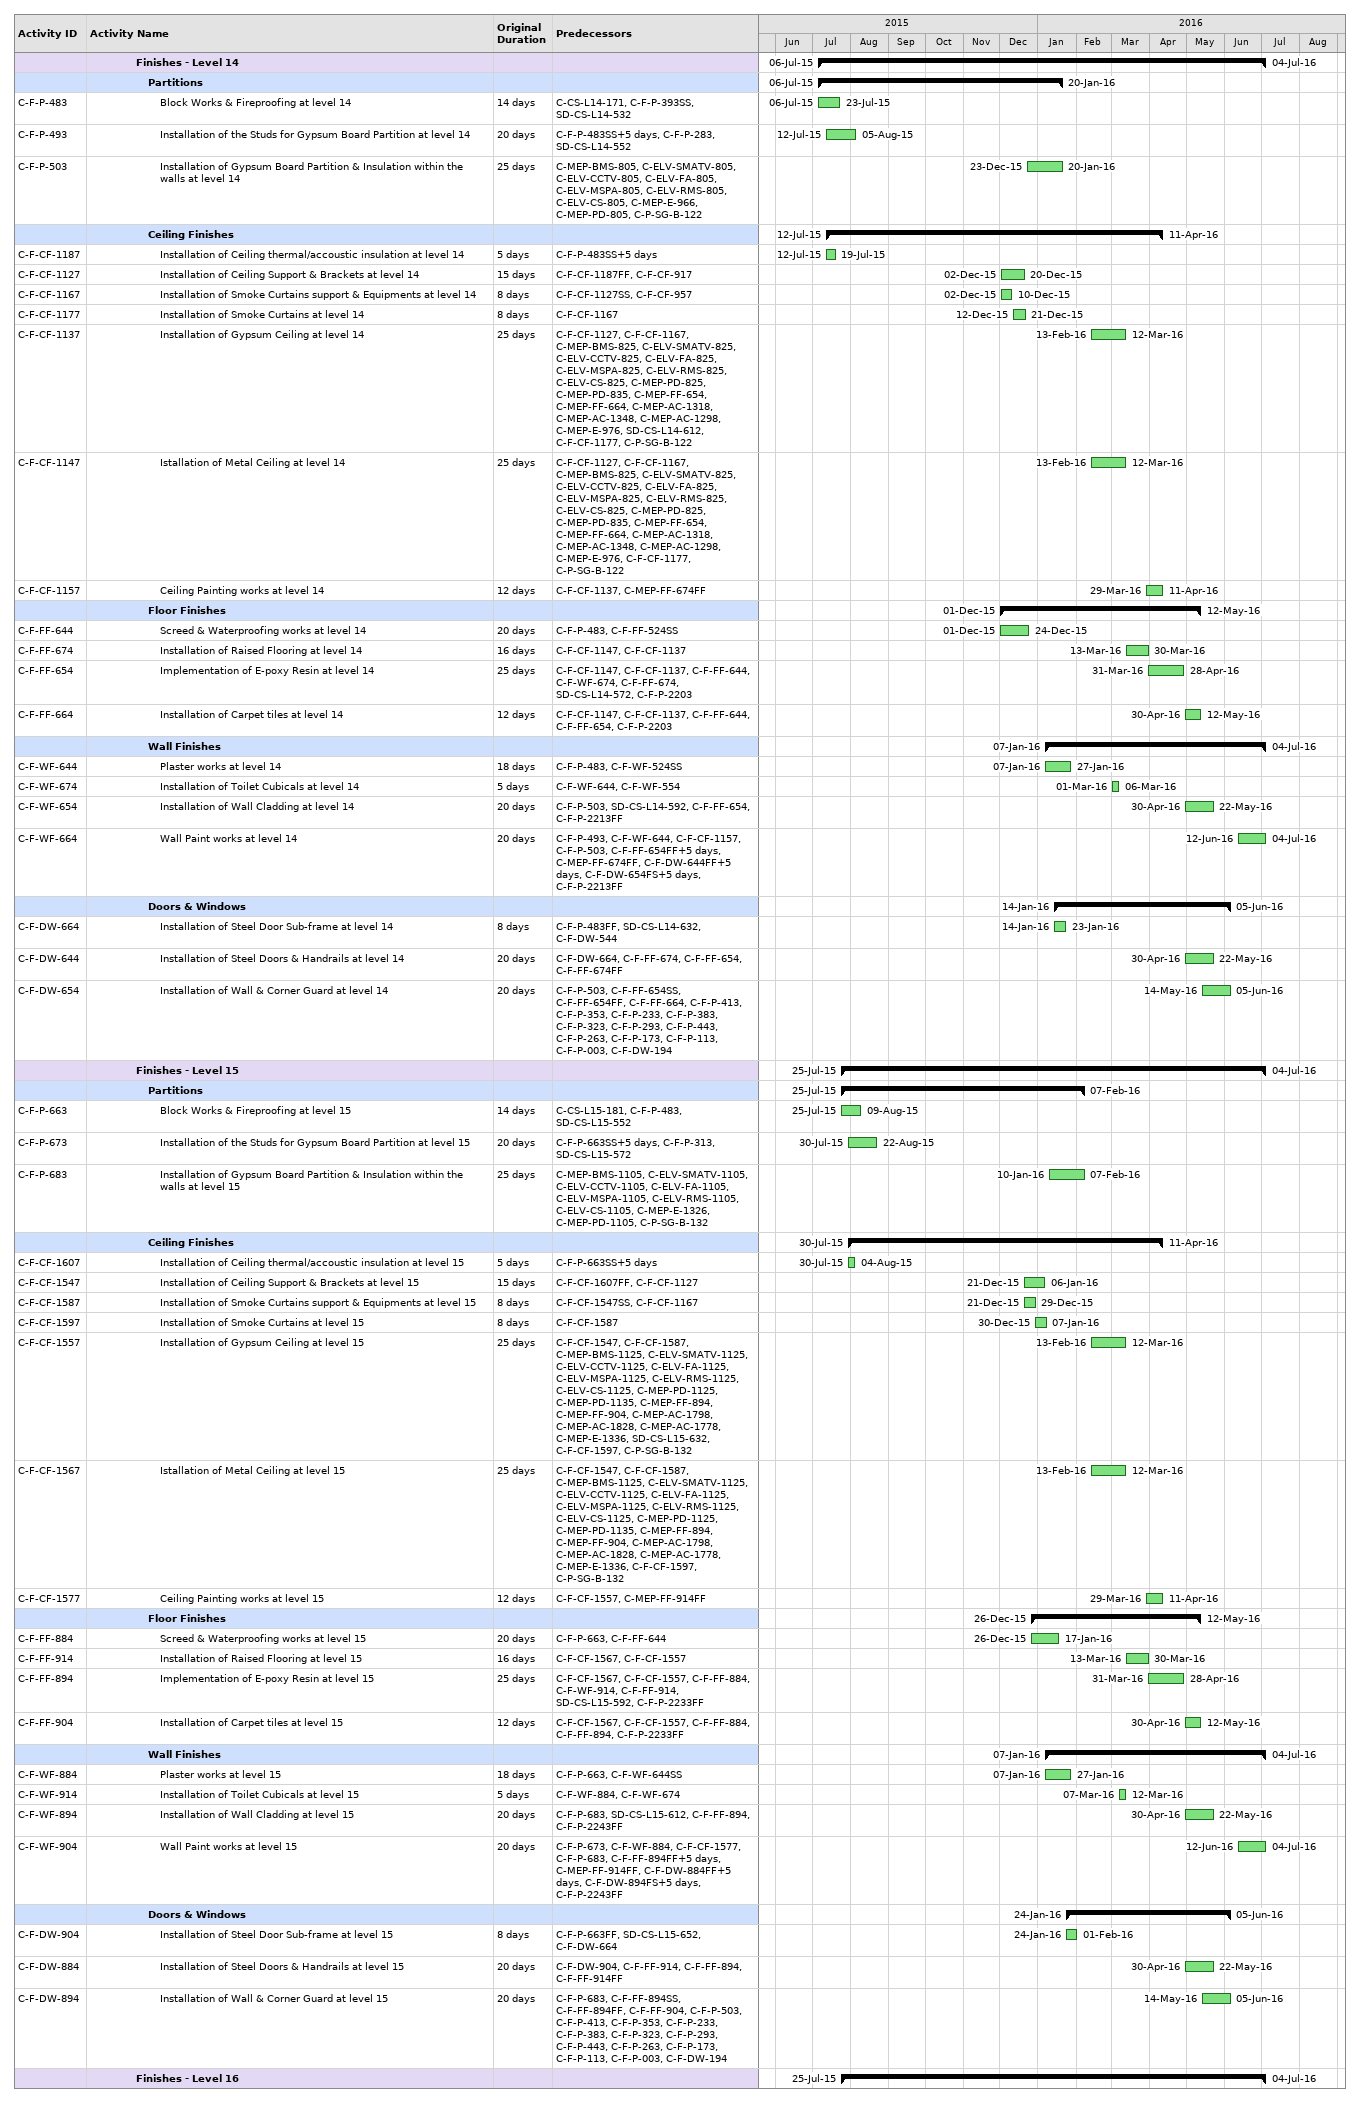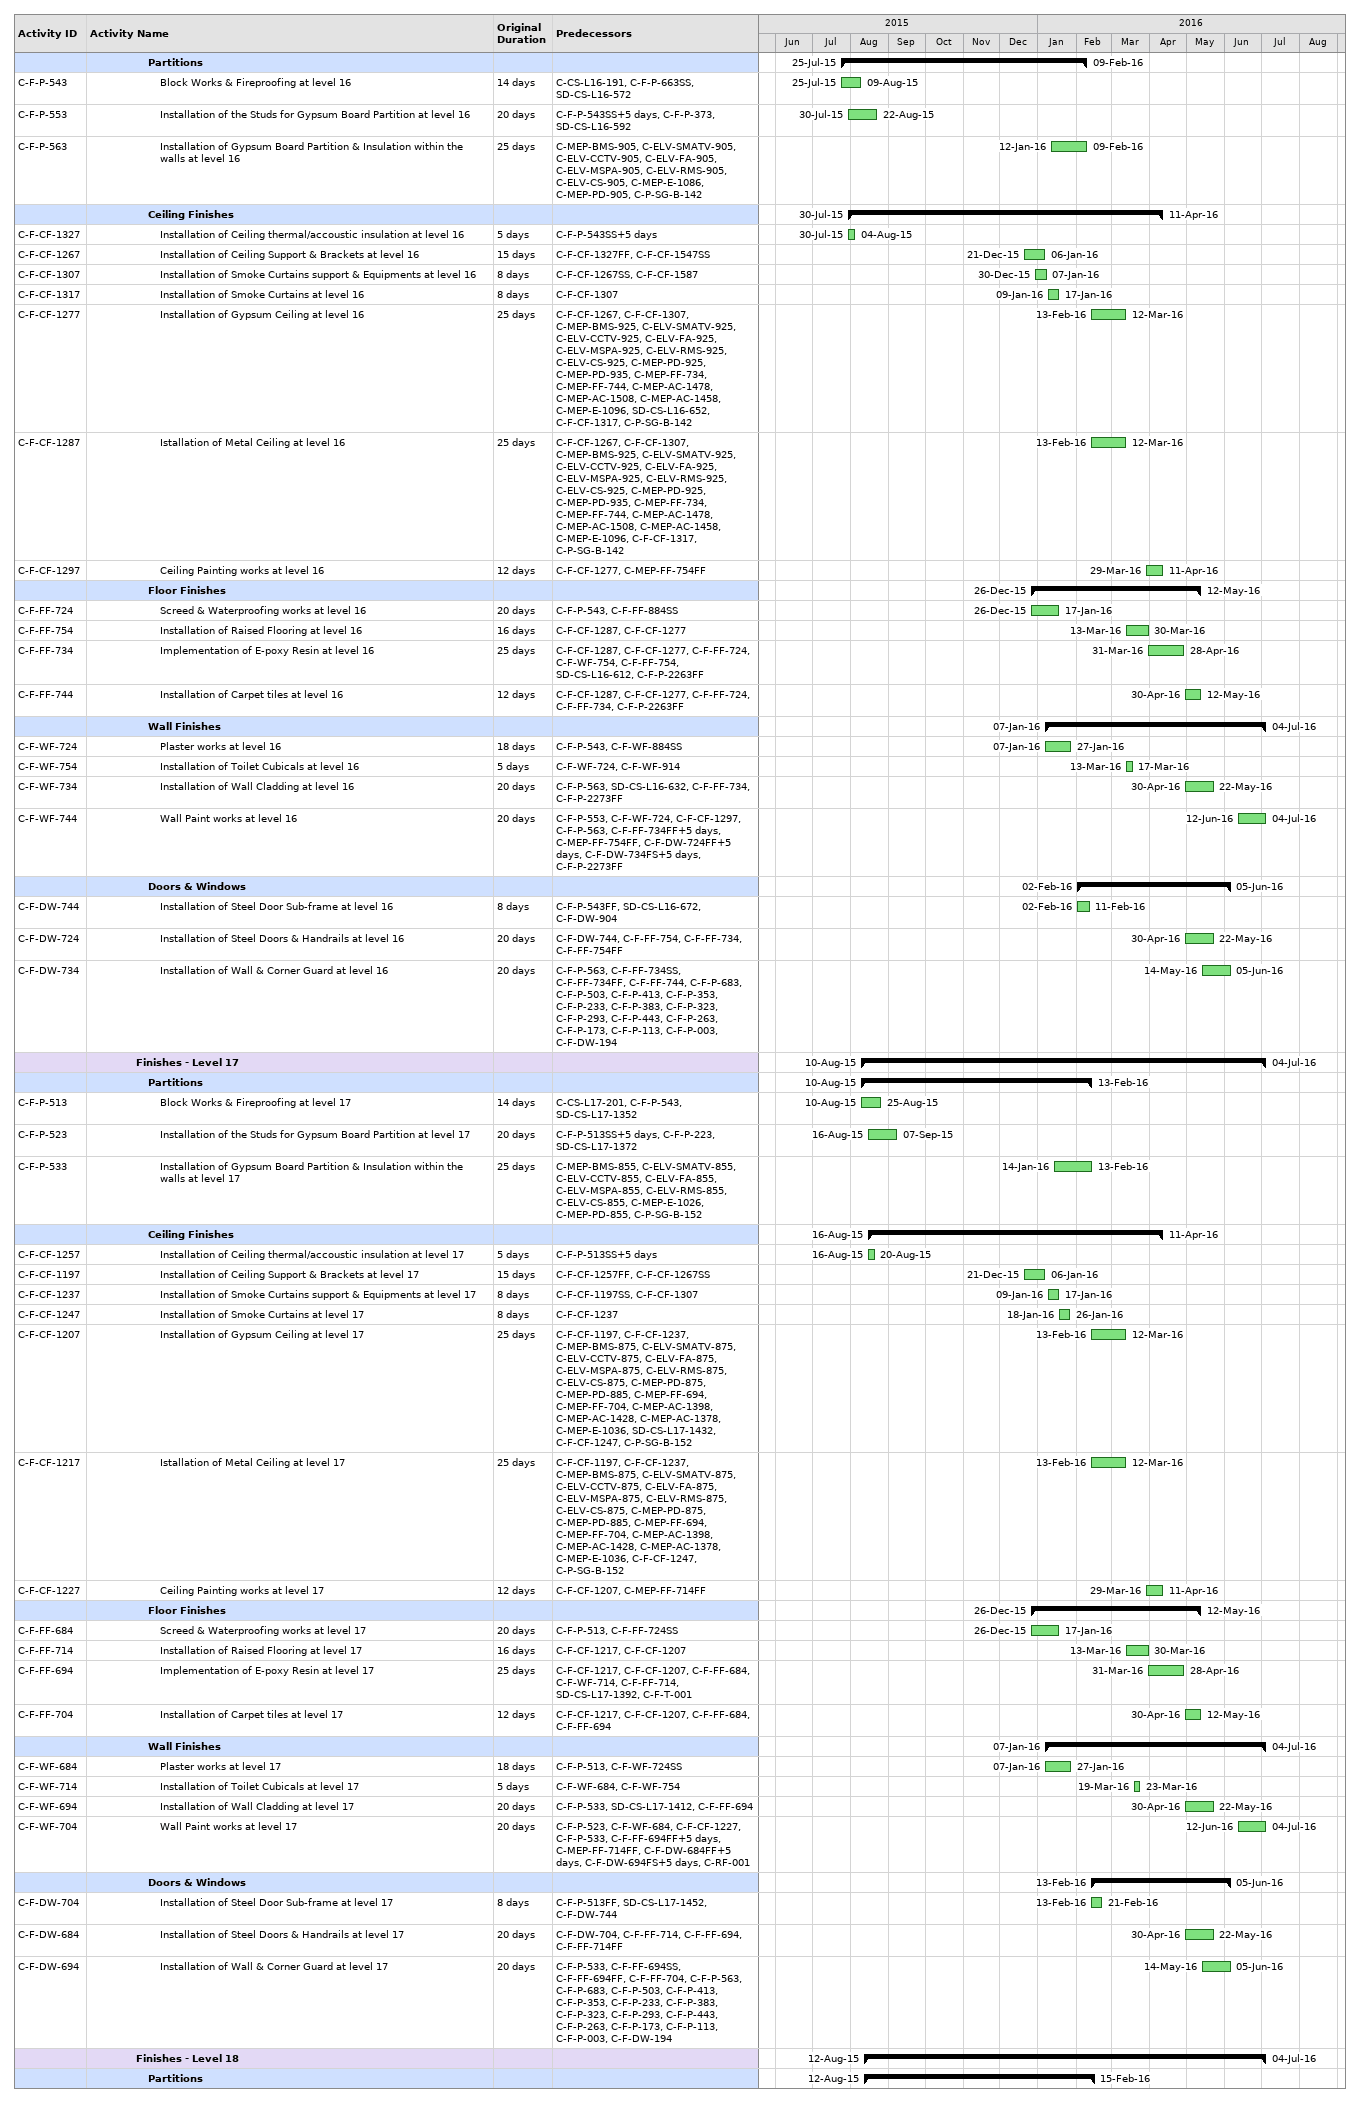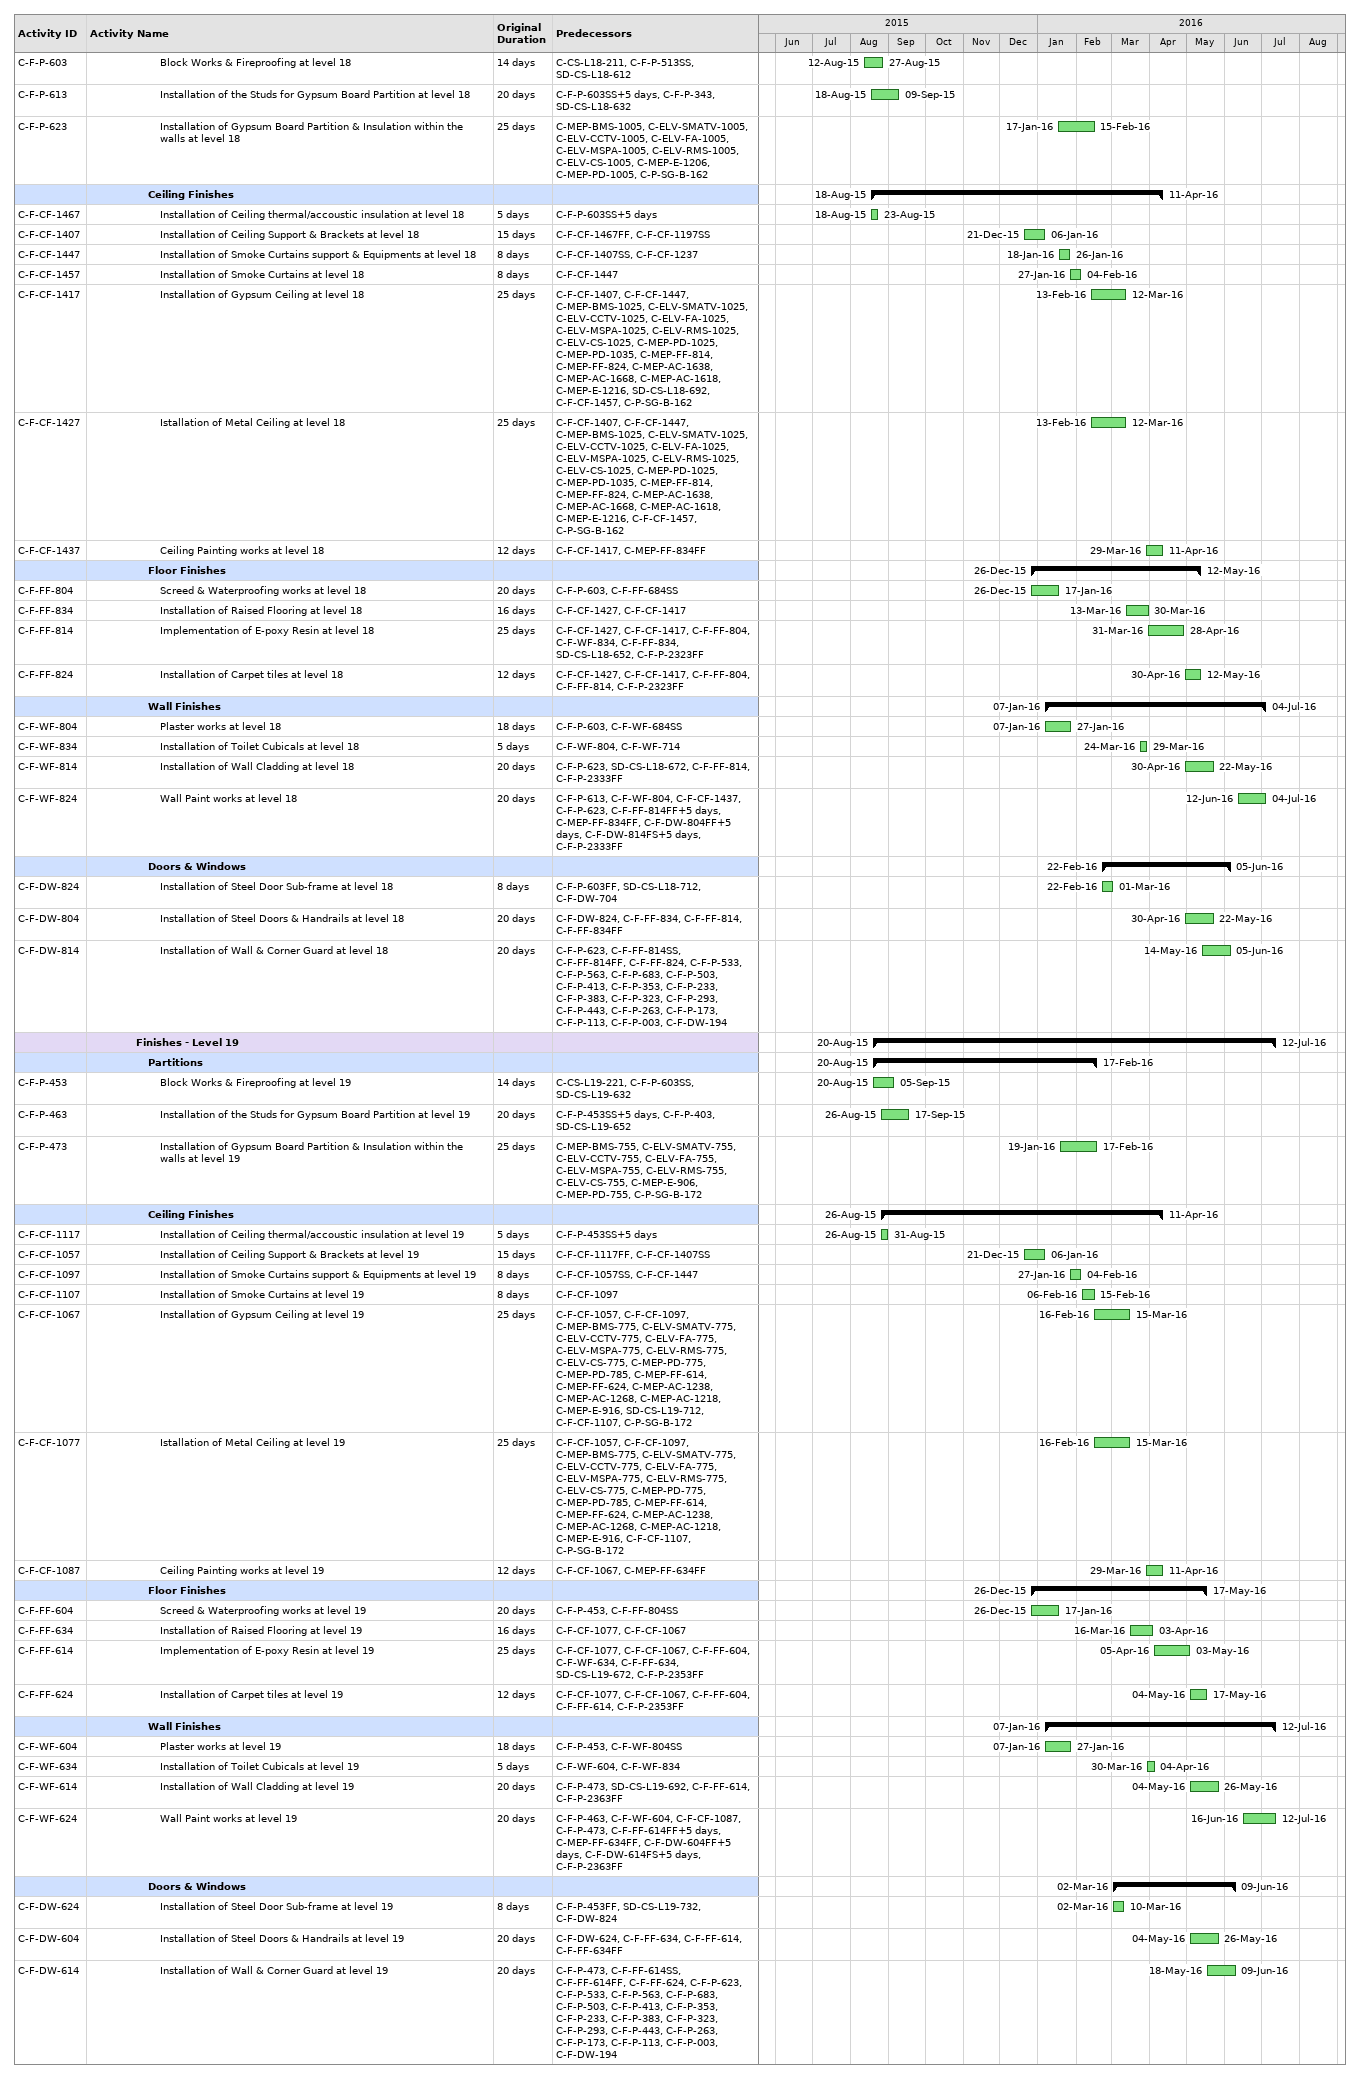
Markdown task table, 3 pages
| ID | Level | Task | Original duration | Start | Finish | Predecessors |
|---|---|---|---|---|---|---|
|  | 5 | **Finishes - Level 14** |  | 2015-07-06 | 2016-07-04 |  |
|  | 6 | **Partitions** |  | 2015-07-06 | 2016-01-20 |  |
| C-F-P-483 | 7 | Block Works & Fireproofing at level 14 | 14d | 2015-07-06 | 2015-07-23 | C-CS-L14-171, C-F-P-393SS, SD-CS-L14-532 |
| C-F-P-493 | 7 | Installation of the Studs for Gypsum Board Partition at level 14 | 20d | 2015-07-12 | 2015-08-05 | C-F-P-483SS+5d, C-F-P-283, SD-CS-L14-552 |
| C-F-P-503 | 7 | Installation of Gypsum Board Partition & Insulation within the walls at level 14 | 25d | 2015-12-23 | 2016-01-20 | C-MEP-BMS-805, C-ELV-SMATV-805, C-ELV-CCTV-805, C-ELV-FA-805, C-ELV-MSPA-805, C-ELV-RMS-805, C-ELV-CS-805, C-MEP-E-966, C-MEP-PD-805, C-P-SG-B-122 |
|  | 6 | **Ceiling Finishes** |  | 2015-07-12 | 2016-04-11 |  |
| C-F-CF-1187 | 7 | Installation of Ceiling thermal/accoustic insulation at level 14 | 5d | 2015-07-12 | 2015-07-19 | C-F-P-483SS+5d |
| C-F-CF-1127 | 7 | Installation of Ceiling Support & Brackets at level 14 | 15d | 2015-12-02 | 2015-12-20 | C-F-CF-1187FF, C-F-CF-917 |
| C-F-CF-1167 | 7 | Installation of Smoke Curtains support & Equipments at level 14 | 8d | 2015-12-02 | 2015-12-10 | C-F-CF-1127SS, C-F-CF-957 |
| C-F-CF-1177 | 7 | Installation of Smoke Curtains at level 14 | 8d | 2015-12-12 | 2015-12-21 | C-F-CF-1167 |
| C-F-CF-1137 | 7 | Installation of Gypsum Ceiling at level 14 | 25d | 2016-02-13 | 2016-03-12 | C-F-CF-1127, C-F-CF-1167, C-MEP-BMS-825, C-ELV-SMATV-825, C-ELV-CCTV-825, C-ELV-FA-825, C-ELV-MSPA-825, C-ELV-RMS-825, C-ELV-CS-825, C-MEP-PD-825, C-MEP-PD-835, C-MEP-FF-654, C-MEP-FF-664, C-MEP-AC-1318, C-MEP-AC-1348, C-MEP-AC-1298, C-MEP-E-976, SD-CS-L14-612, C-F-CF-1177, C-P-SG-B-122 |
| C-F-CF-1147 | 7 | Istallation of Metal Ceiling at level 14 | 25d | 2016-02-13 | 2016-03-12 | C-F-CF-1127, C-F-CF-1167, C-MEP-BMS-825, C-ELV-SMATV-825, C-ELV-CCTV-825, C-ELV-FA-825, C-ELV-MSPA-825, C-ELV-RMS-825, C-ELV-CS-825, C-MEP-PD-825, C-MEP-PD-835, C-MEP-FF-654, C-MEP-FF-664, C-MEP-AC-1318, C-MEP-AC-1348, C-MEP-AC-1298, C-MEP-E-976, C-F-CF-1177, C-P-SG-B-122 |
| C-F-CF-1157 | 7 | Ceiling Painting works at level 14 | 12d | 2016-03-29 | 2016-04-11 | C-F-CF-1137, C-MEP-FF-674FF |
|  | 6 | **Floor Finishes** |  | 2015-12-01 | 2016-05-12 |  |
| C-F-FF-644 | 7 | Screed & Waterproofing works at level 14 | 20d | 2015-12-01 | 2015-12-24 | C-F-P-483, C-F-FF-524SS |
| C-F-FF-674 | 7 | Installation of Raised Flooring at level 14 | 16d | 2016-03-13 | 2016-03-30 | C-F-CF-1147, C-F-CF-1137 |
| C-F-FF-654 | 7 | Implementation of E-poxy Resin at level 14 | 25d | 2016-03-31 | 2016-04-28 | C-F-CF-1147, C-F-CF-1137, C-F-FF-644, C-F-WF-674, C-F-FF-674, SD-CS-L14-572, C-F-P-2203 |
| C-F-FF-664 | 7 | Installation of Carpet tiles at level 14 | 12d | 2016-04-30 | 2016-05-12 | C-F-CF-1147, C-F-CF-1137, C-F-FF-644, C-F-FF-654, C-F-P-2203 |
|  | 6 | **Wall Finishes** |  | 2016-01-07 | 2016-07-04 |  |
| C-F-WF-644 | 7 | Plaster works at level 14 | 18d | 2016-01-07 | 2016-01-27 | C-F-P-483, C-F-WF-524SS |
| C-F-WF-674 | 7 | Installation of Toilet Cubicals at level 14 | 5d | 2016-03-01 | 2016-03-06 | C-F-WF-644, C-F-WF-554 |
| C-F-WF-654 | 7 | Installation of Wall Cladding at level 14 | 20d | 2016-04-30 | 2016-05-22 | C-F-P-503, SD-CS-L14-592, C-F-FF-654, C-F-P-2213FF |
| C-F-WF-664 | 7 | Wall Paint works at level 14 | 20d | 2016-06-12 | 2016-07-04 | C-F-P-493, C-F-WF-644, C-F-CF-1157, C-F-P-503, C-F-FF-654FF+5d, C-MEP-FF-674FF, C-F-DW-644FF+5d, C-F-DW-654FS+5d, C-F-P-2213FF |
|  | 6 | **Doors & Windows** |  | 2016-01-14 | 2016-06-05 |  |
| C-F-DW-664 | 7 | Installation of Steel Door Sub-frame at level 14 | 8d | 2016-01-14 | 2016-01-23 | C-F-P-483FF, SD-CS-L14-632, C-F-DW-544 |
| C-F-DW-644 | 7 | Installation of Steel Doors & Handrails at level 14 | 20d | 2016-04-30 | 2016-05-22 | C-F-DW-664, C-F-FF-674, C-F-FF-654, C-F-FF-674FF |
| C-F-DW-654 | 7 | Installation of Wall & Corner Guard at level 14 | 20d | 2016-05-14 | 2016-06-05 | C-F-P-503, C-F-FF-654SS, C-F-FF-654FF, C-F-FF-664, C-F-P-413, C-F-P-353, C-F-P-233, C-F-P-383, C-F-P-323, C-F-P-293, C-F-P-443, C-F-P-263, C-F-P-173, C-F-P-113, C-F-P-003, C-F-DW-194 |
|  | 5 | **Finishes - Level 15** |  | 2015-07-25 | 2016-07-04 |  |
|  | 6 | **Partitions** |  | 2015-07-25 | 2016-02-07 |  |
| C-F-P-663 | 7 | Block Works & Fireproofing at level 15 | 14d | 2015-07-25 | 2015-08-09 | C-CS-L15-181, C-F-P-483, SD-CS-L15-552 |
| C-F-P-673 | 7 | Installation of the Studs for Gypsum Board Partition at level 15 | 20d | 2015-07-30 | 2015-08-22 | C-F-P-663SS+5d, C-F-P-313, SD-CS-L15-572 |
| C-F-P-683 | 7 | Installation of Gypsum Board Partition & Insulation within the walls at level 15 | 25d | 2016-01-10 | 2016-02-07 | C-MEP-BMS-1105, C-ELV-SMATV-1105, C-ELV-CCTV-1105, C-ELV-FA-1105, C-ELV-MSPA-1105, C-ELV-RMS-1105, C-ELV-CS-1105, C-MEP-E-1326, C-MEP-PD-1105, C-P-SG-B-132 |
|  | 6 | **Ceiling Finishes** |  | 2015-07-30 | 2016-04-11 |  |
| C-F-CF-1607 | 7 | Installation of Ceiling thermal/accoustic insulation at level 15 | 5d | 2015-07-30 | 2015-08-04 | C-F-P-663SS+5d |
| C-F-CF-1547 | 7 | Installation of Ceiling Support & Brackets at level 15 | 15d | 2015-12-21 | 2016-01-06 | C-F-CF-1607FF, C-F-CF-1127 |
| C-F-CF-1587 | 7 | Installation of Smoke Curtains support & Equipments at level 15 | 8d | 2015-12-21 | 2015-12-29 | C-F-CF-1547SS, C-F-CF-1167 |
| C-F-CF-1597 | 7 | Installation of Smoke Curtains at level 15 | 8d | 2015-12-30 | 2016-01-07 | C-F-CF-1587 |
| C-F-CF-1557 | 7 | Installation of Gypsum Ceiling at level 15 | 25d | 2016-02-13 | 2016-03-12 | C-F-CF-1547, C-F-CF-1587, C-MEP-BMS-1125, C-ELV-SMATV-1125, C-ELV-CCTV-1125, C-ELV-FA-1125, C-ELV-MSPA-1125, C-ELV-RMS-1125, C-ELV-CS-1125, C-MEP-PD-1125, C-MEP-PD-1135, C-MEP-FF-894, C-MEP-FF-904, C-MEP-AC-1798, C-MEP-AC-1828, C-MEP-AC-1778, C-MEP-E-1336, SD-CS-L15-632, C-F-CF-1597, C-P-SG-B-132 |
| C-F-CF-1567 | 7 | Istallation of Metal Ceiling at level 15 | 25d | 2016-02-13 | 2016-03-12 | C-F-CF-1547, C-F-CF-1587, C-MEP-BMS-1125, C-ELV-SMATV-1125, C-ELV-CCTV-1125, C-ELV-FA-1125, C-ELV-MSPA-1125, C-ELV-RMS-1125, C-ELV-CS-1125, C-MEP-PD-1125, C-MEP-PD-1135, C-MEP-FF-894, C-MEP-FF-904, C-MEP-AC-1798, C-MEP-AC-1828, C-MEP-AC-1778, C-MEP-E-1336, C-F-CF-1597, C-P-SG-B-132 |
| C-F-CF-1577 | 7 | Ceiling Painting works at level 15 | 12d | 2016-03-29 | 2016-04-11 | C-F-CF-1557, C-MEP-FF-914FF |
|  | 6 | **Floor Finishes** |  | 2015-12-26 | 2016-05-12 |  |
| C-F-FF-884 | 7 | Screed & Waterproofing works at level 15 | 20d | 2015-12-26 | 2016-01-17 | C-F-P-663, C-F-FF-644 |
| C-F-FF-914 | 7 | Installation of Raised Flooring at level 15 | 16d | 2016-03-13 | 2016-03-30 | C-F-CF-1567, C-F-CF-1557 |
| C-F-FF-894 | 7 | Implementation of E-poxy Resin at level 15 | 25d | 2016-03-31 | 2016-04-28 | C-F-CF-1567, C-F-CF-1557, C-F-FF-884, C-F-WF-914, C-F-FF-914, SD-CS-L15-592, C-F-P-2233FF |
| C-F-FF-904 | 7 | Installation of Carpet tiles at level 15 | 12d | 2016-04-30 | 2016-05-12 | C-F-CF-1567, C-F-CF-1557, C-F-FF-884, C-F-FF-894, C-F-P-2233FF |
|  | 6 | **Wall Finishes** |  | 2016-01-07 | 2016-07-04 |  |
| C-F-WF-884 | 7 | Plaster works at level 15 | 18d | 2016-01-07 | 2016-01-27 | C-F-P-663, C-F-WF-644SS |
| C-F-WF-914 | 7 | Installation of Toilet Cubicals at level 15 | 5d | 2016-03-07 | 2016-03-12 | C-F-WF-884, C-F-WF-674 |
| C-F-WF-894 | 7 | Installation of Wall Cladding at level 15 | 20d | 2016-04-30 | 2016-05-22 | C-F-P-683, SD-CS-L15-612, C-F-FF-894, C-F-P-2243FF |
| C-F-WF-904 | 7 | Wall Paint works at level 15 | 20d | 2016-06-12 | 2016-07-04 | C-F-P-673, C-F-WF-884, C-F-CF-1577, C-F-P-683, C-F-FF-894FF+5d, C-MEP-FF-914FF, C-F-DW-884FF+5d, C-F-DW-894FS+5d, C-F-P-2243FF |
|  | 6 | **Doors & Windows** |  | 2016-01-24 | 2016-06-05 |  |
| C-F-DW-904 | 7 | Installation of Steel Door Sub-frame at level 15 | 8d | 2016-01-24 | 2016-02-01 | C-F-P-663FF, SD-CS-L15-652, C-F-DW-664 |
| C-F-DW-884 | 7 | Installation of Steel Doors & Handrails at level 15 | 20d | 2016-04-30 | 2016-05-22 | C-F-DW-904, C-F-FF-914, C-F-FF-894, C-F-FF-914FF |
| C-F-DW-894 | 7 | Installation of Wall & Corner Guard at level 15 | 20d | 2016-05-14 | 2016-06-05 | C-F-P-683, C-F-FF-894SS, C-F-FF-894FF, C-F-FF-904, C-F-P-503, C-F-P-413, C-F-P-353, C-F-P-233, C-F-P-383, C-F-P-323, C-F-P-293, C-F-P-443, C-F-P-263, C-F-P-173, C-F-P-113, C-F-P-003, C-F-DW-194 |
|  | 5 | **Finishes - Level 16** |  | 2015-07-25 | 2016-07-04 |  |
|  | 6 | **Partitions** |  | 2015-07-25 | 2016-02-09 |  |
| C-F-P-543 | 7 | Block Works & Fireproofing at level 16 | 14d | 2015-07-25 | 2015-08-09 | C-CS-L16-191, C-F-P-663SS, SD-CS-L16-572 |
| C-F-P-553 | 7 | Installation of the Studs for Gypsum Board Partition at level 16 | 20d | 2015-07-30 | 2015-08-22 | C-F-P-543SS+5d, C-F-P-373, SD-CS-L16-592 |
| C-F-P-563 | 7 | Installation of Gypsum Board Partition & Insulation within the walls at level 16 | 25d | 2016-01-12 | 2016-02-09 | C-MEP-BMS-905, C-ELV-SMATV-905, C-ELV-CCTV-905, C-ELV-FA-905, C-ELV-MSPA-905, C-ELV-RMS-905, C-ELV-CS-905, C-MEP-E-1086, C-MEP-PD-905, C-P-SG-B-142 |
|  | 6 | **Ceiling Finishes** |  | 2015-07-30 | 2016-04-11 |  |
| C-F-CF-1327 | 7 | Installation of Ceiling thermal/accoustic insulation at level 16 | 5d | 2015-07-30 | 2015-08-04 | C-F-P-543SS+5d |
| C-F-CF-1267 | 7 | Installation of Ceiling Support & Brackets at level 16 | 15d | 2015-12-21 | 2016-01-06 | C-F-CF-1327FF, C-F-CF-1547SS |
| C-F-CF-1307 | 7 | Installation of Smoke Curtains support & Equipments at level 16 | 8d | 2015-12-30 | 2016-01-07 | C-F-CF-1267SS, C-F-CF-1587 |
| C-F-CF-1317 | 7 | Installation of Smoke Curtains at level 16 | 8d | 2016-01-09 | 2016-01-17 | C-F-CF-1307 |
| C-F-CF-1277 | 7 | Installation of Gypsum Ceiling at level 16 | 25d | 2016-02-13 | 2016-03-12 | C-F-CF-1267, C-F-CF-1307, C-MEP-BMS-925, C-ELV-SMATV-925, C-ELV-CCTV-925, C-ELV-FA-925, C-ELV-MSPA-925, C-ELV-RMS-925, C-ELV-CS-925, C-MEP-PD-925, C-MEP-PD-935, C-MEP-FF-734, C-MEP-FF-744, C-MEP-AC-1478, C-MEP-AC-1508, C-MEP-AC-1458, C-MEP-E-1096, SD-CS-L16-652, C-F-CF-1317, C-P-SG-B-142 |
| C-F-CF-1287 | 7 | Istallation of Metal Ceiling at level 16 | 25d | 2016-02-13 | 2016-03-12 | C-F-CF-1267, C-F-CF-1307, C-MEP-BMS-925, C-ELV-SMATV-925, C-ELV-CCTV-925, C-ELV-FA-925, C-ELV-MSPA-925, C-ELV-RMS-925, C-ELV-CS-925, C-MEP-PD-925, C-MEP-PD-935, C-MEP-FF-734, C-MEP-FF-744, C-MEP-AC-1478, C-MEP-AC-1508, C-MEP-AC-1458, C-MEP-E-1096, C-F-CF-1317, C-P-SG-B-142 |
| C-F-CF-1297 | 7 | Ceiling Painting works at level 16 | 12d | 2016-03-29 | 2016-04-11 | C-F-CF-1277, C-MEP-FF-754FF |
|  | 6 | **Floor Finishes** |  | 2015-12-26 | 2016-05-12 |  |
| C-F-FF-724 | 7 | Screed & Waterproofing works at level 16 | 20d | 2015-12-26 | 2016-01-17 | C-F-P-543, C-F-FF-884SS |
| C-F-FF-754 | 7 | Installation of Raised Flooring at level 16 | 16d | 2016-03-13 | 2016-03-30 | C-F-CF-1287, C-F-CF-1277 |
| C-F-FF-734 | 7 | Implementation of E-poxy Resin at level 16 | 25d | 2016-03-31 | 2016-04-28 | C-F-CF-1287, C-F-CF-1277, C-F-FF-724, C-F-WF-754, C-F-FF-754, SD-CS-L16-612, C-F-P-2263FF |
| C-F-FF-744 | 7 | Installation of Carpet tiles at level 16 | 12d | 2016-04-30 | 2016-05-12 | C-F-CF-1287, C-F-CF-1277, C-F-FF-724, C-F-FF-734, C-F-P-2263FF |
|  | 6 | **Wall Finishes** |  | 2016-01-07 | 2016-07-04 |  |
| C-F-WF-724 | 7 | Plaster works at level 16 | 18d | 2016-01-07 | 2016-01-27 | C-F-P-543, C-F-WF-884SS |
| C-F-WF-754 | 7 | Installation of Toilet Cubicals at level 16 | 5d | 2016-03-13 | 2016-03-17 | C-F-WF-724, C-F-WF-914 |
| C-F-WF-734 | 7 | Installation of Wall Cladding at level 16 | 20d | 2016-04-30 | 2016-05-22 | C-F-P-563, SD-CS-L16-632, C-F-FF-734, C-F-P-2273FF |
| C-F-WF-744 | 7 | Wall Paint works at level 16 | 20d | 2016-06-12 | 2016-07-04 | C-F-P-553, C-F-WF-724, C-F-CF-1297, C-F-P-563, C-F-FF-734FF+5d, C-MEP-FF-754FF, C-F-DW-724FF+5d, C-F-DW-734FS+5d, C-F-P-2273FF |
|  | 6 | **Doors & Windows** |  | 2016-02-02 | 2016-06-05 |  |
| C-F-DW-744 | 7 | Installation of Steel Door Sub-frame at level 16 | 8d | 2016-02-02 | 2016-02-11 | C-F-P-543FF, SD-CS-L16-672, C-F-DW-904 |
| C-F-DW-724 | 7 | Installation of Steel Doors & Handrails at level 16 | 20d | 2016-04-30 | 2016-05-22 | C-F-DW-744, C-F-FF-754, C-F-FF-734, C-F-FF-754FF |
| C-F-DW-734 | 7 | Installation of Wall & Corner Guard at level 16 | 20d | 2016-05-14 | 2016-06-05 | C-F-P-563, C-F-FF-734SS, C-F-FF-734FF, C-F-FF-744, C-F-P-683, C-F-P-503, C-F-P-413, C-F-P-353, C-F-P-233, C-F-P-383, C-F-P-323, C-F-P-293, C-F-P-443, C-F-P-263, C-F-P-173, C-F-P-113, C-F-P-003, C-F-DW-194 |
|  | 5 | **Finishes - Level 17** |  | 2015-08-10 | 2016-07-04 |  |
|  | 6 | **Partitions** |  | 2015-08-10 | 2016-02-13 |  |
| C-F-P-513 | 7 | Block Works & Fireproofing at level 17 | 14d | 2015-08-10 | 2015-08-25 | C-CS-L17-201, C-F-P-543, SD-CS-L17-1352 |
| C-F-P-523 | 7 | Installation of the Studs for Gypsum Board Partition at level 17 | 20d | 2015-08-16 | 2015-09-07 | C-F-P-513SS+5d, C-F-P-223, SD-CS-L17-1372 |
| C-F-P-533 | 7 | Installation of Gypsum Board Partition & Insulation within the walls at level 17 | 25d | 2016-01-14 | 2016-02-13 | C-MEP-BMS-855, C-ELV-SMATV-855, C-ELV-CCTV-855, C-ELV-FA-855, C-ELV-MSPA-855, C-ELV-RMS-855, C-ELV-CS-855, C-MEP-E-1026, C-MEP-PD-855, C-P-SG-B-152 |
|  | 6 | **Ceiling Finishes** |  | 2015-08-16 | 2016-04-11 |  |
| C-F-CF-1257 | 7 | Installation of Ceiling thermal/accoustic insulation at level 17 | 5d | 2015-08-16 | 2015-08-20 | C-F-P-513SS+5d |
| C-F-CF-1197 | 7 | Installation of Ceiling Support & Brackets at level 17 | 15d | 2015-12-21 | 2016-01-06 | C-F-CF-1257FF, C-F-CF-1267SS |
| C-F-CF-1237 | 7 | Installation of Smoke Curtains support & Equipments at level 17 | 8d | 2016-01-09 | 2016-01-17 | C-F-CF-1197SS, C-F-CF-1307 |
| C-F-CF-1247 | 7 | Installation of Smoke Curtains at level 17 | 8d | 2016-01-18 | 2016-01-26 | C-F-CF-1237 |
| C-F-CF-1207 | 7 | Installation of Gypsum Ceiling at level 17 | 25d | 2016-02-13 | 2016-03-12 | C-F-CF-1197, C-F-CF-1237, C-MEP-BMS-875, C-ELV-SMATV-875, C-ELV-CCTV-875, C-ELV-FA-875, C-ELV-MSPA-875, C-ELV-RMS-875, C-ELV-CS-875, C-MEP-PD-875, C-MEP-PD-885, C-MEP-FF-694, C-MEP-FF-704, C-MEP-AC-1398, C-MEP-AC-1428, C-MEP-AC-1378, C-MEP-E-1036, SD-CS-L17-1432, C-F-CF-1247, C-P-SG-B-152 |
| C-F-CF-1217 | 7 | Istallation of Metal Ceiling at level 17 | 25d | 2016-02-13 | 2016-03-12 | C-F-CF-1197, C-F-CF-1237, C-MEP-BMS-875, C-ELV-SMATV-875, C-ELV-CCTV-875, C-ELV-FA-875, C-ELV-MSPA-875, C-ELV-RMS-875, C-ELV-CS-875, C-MEP-PD-875, C-MEP-PD-885, C-MEP-FF-694, C-MEP-FF-704, C-MEP-AC-1398, C-MEP-AC-1428, C-MEP-AC-1378, C-MEP-E-1036, C-F-CF-1247, C-P-SG-B-152 |
| C-F-CF-1227 | 7 | Ceiling Painting works at level 17 | 12d | 2016-03-29 | 2016-04-11 | C-F-CF-1207, C-MEP-FF-714FF |
|  | 6 | **Floor Finishes** |  | 2015-12-26 | 2016-05-12 |  |
| C-F-FF-684 | 7 | Screed & Waterproofing works at level 17 | 20d | 2015-12-26 | 2016-01-17 | C-F-P-513, C-F-FF-724SS |
| C-F-FF-714 | 7 | Installation of Raised Flooring at level 17 | 16d | 2016-03-13 | 2016-03-30 | C-F-CF-1217, C-F-CF-1207 |
| C-F-FF-694 | 7 | Implementation of E-poxy Resin at level 17 | 25d | 2016-03-31 | 2016-04-28 | C-F-CF-1217, C-F-CF-1207, C-F-FF-684, C-F-WF-714, C-F-FF-714, SD-CS-L17-1392, C-F-T-001 |
| C-F-FF-704 | 7 | Installation of Carpet tiles at level 17 | 12d | 2016-04-30 | 2016-05-12 | C-F-CF-1217, C-F-CF-1207, C-F-FF-684, C-F-FF-694 |
|  | 6 | **Wall Finishes** |  | 2016-01-07 | 2016-07-04 |  |
| C-F-WF-684 | 7 | Plaster works at level 17 | 18d | 2016-01-07 | 2016-01-27 | C-F-P-513, C-F-WF-724SS |
| C-F-WF-714 | 7 | Installation of Toilet Cubicals at level 17 | 5d | 2016-03-19 | 2016-03-23 | C-F-WF-684, C-F-WF-754 |
| C-F-WF-694 | 7 | Installation of Wall Cladding at level 17 | 20d | 2016-04-30 | 2016-05-22 | C-F-P-533, SD-CS-L17-1412, C-F-FF-694 |
| C-F-WF-704 | 7 | Wall Paint works at level 17 | 20d | 2016-06-12 | 2016-07-04 | C-F-P-523, C-F-WF-684, C-F-CF-1227, C-F-P-533, C-F-FF-694FF+5d, C-MEP-FF-714FF, C-F-DW-684FF+5d, C-F-DW-694FS+5d, C-RF-001 |
|  | 6 | **Doors & Windows** |  | 2016-02-13 | 2016-06-05 |  |
| C-F-DW-704 | 7 | Installation of Steel Door Sub-frame at level 17 | 8d | 2016-02-13 | 2016-02-21 | C-F-P-513FF, SD-CS-L17-1452, C-F-DW-744 |
| C-F-DW-684 | 7 | Installation of Steel Doors & Handrails at level 17 | 20d | 2016-04-30 | 2016-05-22 | C-F-DW-704, C-F-FF-714, C-F-FF-694, C-F-FF-714FF |
| C-F-DW-694 | 7 | Installation of Wall & Corner Guard at level 17 | 20d | 2016-05-14 | 2016-06-05 | C-F-P-533, C-F-FF-694SS, C-F-FF-694FF, C-F-FF-704, C-F-P-563, C-F-P-683, C-F-P-503, C-F-P-413, C-F-P-353, C-F-P-233, C-F-P-383, C-F-P-323, C-F-P-293, C-F-P-443, C-F-P-263, C-F-P-173, C-F-P-113, C-F-P-003, C-F-DW-194 |
|  | 5 | **Finishes - Level 18** |  | 2015-08-12 | 2016-07-04 |  |
|  | 6 | **Partitions** |  | 2015-08-12 | 2016-02-15 |  |
| C-F-P-603 | 7 | Block Works & Fireproofing at level 18 | 14d | 2015-08-12 | 2015-08-27 | C-CS-L18-211, C-F-P-513SS, SD-CS-L18-612 |
| C-F-P-613 | 7 | Installation of the Studs for Gypsum Board Partition at level 18 | 20d | 2015-08-18 | 2015-09-09 | C-F-P-603SS+5d, C-F-P-343, SD-CS-L18-632 |
| C-F-P-623 | 7 | Installation of Gypsum Board Partition & Insulation within the walls at level 18 | 25d | 2016-01-17 | 2016-02-15 | C-MEP-BMS-1005, C-ELV-SMATV-1005, C-ELV-CCTV-1005, C-ELV-FA-1005, C-ELV-MSPA-1005, C-ELV-RMS-1005, C-ELV-CS-1005, C-MEP-E-1206, C-MEP-PD-1005, C-P-SG-B-162 |
|  | 6 | **Ceiling Finishes** |  | 2015-08-18 | 2016-04-11 |  |
| C-F-CF-1467 | 7 | Installation of Ceiling thermal/accoustic insulation at level 18 | 5d | 2015-08-18 | 2015-08-23 | C-F-P-603SS+5d |
| C-F-CF-1407 | 7 | Installation of Ceiling Support & Brackets at level 18 | 15d | 2015-12-21 | 2016-01-06 | C-F-CF-1467FF, C-F-CF-1197SS |
| C-F-CF-1447 | 7 | Installation of Smoke Curtains support & Equipments at level 18 | 8d | 2016-01-18 | 2016-01-26 | C-F-CF-1407SS, C-F-CF-1237 |
| C-F-CF-1457 | 7 | Installation of Smoke Curtains at level 18 | 8d | 2016-01-27 | 2016-02-04 | C-F-CF-1447 |
| C-F-CF-1417 | 7 | Installation of Gypsum Ceiling at level 18 | 25d | 2016-02-13 | 2016-03-12 | C-F-CF-1407, C-F-CF-1447, C-MEP-BMS-1025, C-ELV-SMATV-1025, C-ELV-CCTV-1025, C-ELV-FA-1025, C-ELV-MSPA-1025, C-ELV-RMS-1025, C-ELV-CS-1025, C-MEP-PD-1025, C-MEP-PD-1035, C-MEP-FF-814, C-MEP-FF-824, C-MEP-AC-1638, C-MEP-AC-1668, C-MEP-AC-1618, C-MEP-E-1216, SD-CS-L18-692, C-F-CF-1457, C-P-SG-B-162 |
| C-F-CF-1427 | 7 | Istallation of Metal Ceiling at level 18 | 25d | 2016-02-13 | 2016-03-12 | C-F-CF-1407, C-F-CF-1447, C-MEP-BMS-1025, C-ELV-SMATV-1025, C-ELV-CCTV-1025, C-ELV-FA-1025, C-ELV-MSPA-1025, C-ELV-RMS-1025, C-ELV-CS-1025, C-MEP-PD-1025, C-MEP-PD-1035, C-MEP-FF-814, C-MEP-FF-824, C-MEP-AC-1638, C-MEP-AC-1668, C-MEP-AC-1618, C-MEP-E-1216, C-F-CF-1457, C-P-SG-B-162 |
| C-F-CF-1437 | 7 | Ceiling Painting works at level 18 | 12d | 2016-03-29 | 2016-04-11 | C-F-CF-1417, C-MEP-FF-834FF |
|  | 6 | **Floor Finishes** |  | 2015-12-26 | 2016-05-12 |  |
| C-F-FF-804 | 7 | Screed & Waterproofing works at level 18 | 20d | 2015-12-26 | 2016-01-17 | C-F-P-603, C-F-FF-684SS |
| C-F-FF-834 | 7 | Installation of Raised Flooring at level 18 | 16d | 2016-03-13 | 2016-03-30 | C-F-CF-1427, C-F-CF-1417 |
| C-F-FF-814 | 7 | Implementation of E-poxy Resin at level 18 | 25d | 2016-03-31 | 2016-04-28 | C-F-CF-1427, C-F-CF-1417, C-F-FF-804, C-F-WF-834, C-F-FF-834, SD-CS-L18-652, C-F-P-2323FF |
| C-F-FF-824 | 7 | Installation of Carpet tiles at level 18 | 12d | 2016-04-30 | 2016-05-12 | C-F-CF-1427, C-F-CF-1417, C-F-FF-804, C-F-FF-814, C-F-P-2323FF |
|  | 6 | **Wall Finishes** |  | 2016-01-07 | 2016-07-04 |  |
| C-F-WF-804 | 7 | Plaster works at level 18 | 18d | 2016-01-07 | 2016-01-27 | C-F-P-603, C-F-WF-684SS |
| C-F-WF-834 | 7 | Installation of Toilet Cubicals at level 18 | 5d | 2016-03-24 | 2016-03-29 | C-F-WF-804, C-F-WF-714 |
| C-F-WF-814 | 7 | Installation of Wall Cladding at level 18 | 20d | 2016-04-30 | 2016-05-22 | C-F-P-623, SD-CS-L18-672, C-F-FF-814, C-F-P-2333FF |
| C-F-WF-824 | 7 | Wall Paint works at level 18 | 20d | 2016-06-12 | 2016-07-04 | C-F-P-613, C-F-WF-804, C-F-CF-1437, C-F-P-623, C-F-FF-814FF+5d, C-MEP-FF-834FF, C-F-DW-804FF+5d, C-F-DW-814FS+5d, C-F-P-2333FF |
|  | 6 | **Doors & Windows** |  | 2016-02-22 | 2016-06-05 |  |
| C-F-DW-824 | 7 | Installation of Steel Door Sub-frame at level 18 | 8d | 2016-02-22 | 2016-03-01 | C-F-P-603FF, SD-CS-L18-712, C-F-DW-704 |
| C-F-DW-804 | 7 | Installation of Steel Doors & Handrails at level 18 | 20d | 2016-04-30 | 2016-05-22 | C-F-DW-824, C-F-FF-834, C-F-FF-814, C-F-FF-834FF |
| C-F-DW-814 | 7 | Installation of Wall & Corner Guard at level 18 | 20d | 2016-05-14 | 2016-06-05 | C-F-P-623, C-F-FF-814SS, C-F-FF-814FF, C-F-FF-824, C-F-P-533, C-F-P-563, C-F-P-683, C-F-P-503, C-F-P-413, C-F-P-353, C-F-P-233, C-F-P-383, C-F-P-323, C-F-P-293, C-F-P-443, C-F-P-263, C-F-P-173, C-F-P-113, C-F-P-003, C-F-DW-194 |
|  | 5 | **Finishes - Level 19** |  | 2015-08-20 | 2016-07-12 |  |
|  | 6 | **Partitions** |  | 2015-08-20 | 2016-02-17 |  |
| C-F-P-453 | 7 | Block Works & Fireproofing at level 19 | 14d | 2015-08-20 | 2015-09-05 | C-CS-L19-221, C-F-P-603SS, SD-CS-L19-632 |
| C-F-P-463 | 7 | Installation of the Studs for Gypsum Board Partition at level 19 | 20d | 2015-08-26 | 2015-09-17 | C-F-P-453SS+5d, C-F-P-403, SD-CS-L19-652 |
| C-F-P-473 | 7 | Installation of Gypsum Board Partition & Insulation within the walls at level 19 | 25d | 2016-01-19 | 2016-02-17 | C-MEP-BMS-755, C-ELV-SMATV-755, C-ELV-CCTV-755, C-ELV-FA-755, C-ELV-MSPA-755, C-ELV-RMS-755, C-ELV-CS-755, C-MEP-E-906, C-MEP-PD-755, C-P-SG-B-172 |
|  | 6 | **Ceiling Finishes** |  | 2015-08-26 | 2016-04-11 |  |
| C-F-CF-1117 | 7 | Installation of Ceiling thermal/accoustic insulation at level 19 | 5d | 2015-08-26 | 2015-08-31 | C-F-P-453SS+5d |
| C-F-CF-1057 | 7 | Installation of Ceiling Support & Brackets at level 19 | 15d | 2015-12-21 | 2016-01-06 | C-F-CF-1117FF, C-F-CF-1407SS |
| C-F-CF-1097 | 7 | Installation of Smoke Curtains support & Equipments at level 19 | 8d | 2016-01-27 | 2016-02-04 | C-F-CF-1057SS, C-F-CF-1447 |
| C-F-CF-1107 | 7 | Installation of Smoke Curtains at level 19 | 8d | 2016-02-06 | 2016-02-15 | C-F-CF-1097 |
| C-F-CF-1067 | 7 | Installation of Gypsum Ceiling at level 19 | 25d | 2016-02-16 | 2016-03-15 | C-F-CF-1057, C-F-CF-1097, C-MEP-BMS-775, C-ELV-SMATV-775, C-ELV-CCTV-775, C-ELV-FA-775, C-ELV-MSPA-775, C-ELV-RMS-775, C-ELV-CS-775, C-MEP-PD-775, C-MEP-PD-785, C-MEP-FF-614, C-MEP-FF-624, C-MEP-AC-1238, C-MEP-AC-1268, C-MEP-AC-1218, C-MEP-E-916, SD-CS-L19-712, C-F-CF-1107, C-P-SG-B-172 |
| C-F-CF-1077 | 7 | Istallation of Metal Ceiling at level 19 | 25d | 2016-02-16 | 2016-03-15 | C-F-CF-1057, C-F-CF-1097, C-MEP-BMS-775, C-ELV-SMATV-775, C-ELV-CCTV-775, C-ELV-FA-775, C-ELV-MSPA-775, C-ELV-RMS-775, C-ELV-CS-775, C-MEP-PD-775, C-MEP-PD-785, C-MEP-FF-614, C-MEP-FF-624, C-MEP-AC-1238, C-MEP-AC-1268, C-MEP-AC-1218, C-MEP-E-916, C-F-CF-1107, C-P-SG-B-172 |
| C-F-CF-1087 | 7 | Ceiling Painting works at level 19 | 12d | 2016-03-29 | 2016-04-11 | C-F-CF-1067, C-MEP-FF-634FF |
|  | 6 | **Floor Finishes** |  | 2015-12-26 | 2016-05-17 |  |
| C-F-FF-604 | 7 | Screed & Waterproofing works at level 19 | 20d | 2015-12-26 | 2016-01-17 | C-F-P-453, C-F-FF-804SS |
| C-F-FF-634 | 7 | Installation of Raised Flooring at level 19 | 16d | 2016-03-16 | 2016-04-03 | C-F-CF-1077, C-F-CF-1067 |
| C-F-FF-614 | 7 | Implementation of E-poxy Resin at level 19 | 25d | 2016-04-05 | 2016-05-03 | C-F-CF-1077, C-F-CF-1067, C-F-FF-604, C-F-WF-634, C-F-FF-634, SD-CS-L19-672, C-F-P-2353FF |
| C-F-FF-624 | 7 | Installation of Carpet tiles at level 19 | 12d | 2016-05-04 | 2016-05-17 | C-F-CF-1077, C-F-CF-1067, C-F-FF-604, C-F-FF-614, C-F-P-2353FF |
|  | 6 | **Wall Finishes** |  | 2016-01-07 | 2016-07-12 |  |
| C-F-WF-604 | 7 | Plaster works at level 19 | 18d | 2016-01-07 | 2016-01-27 | C-F-P-453, C-F-WF-804SS |
| C-F-WF-634 | 7 | Installation of Toilet Cubicals at level 19 | 5d | 2016-03-30 | 2016-04-04 | C-F-WF-604, C-F-WF-834 |
| C-F-WF-614 | 7 | Installation of Wall Cladding at level 19 | 20d | 2016-05-04 | 2016-05-26 | C-F-P-473, SD-CS-L19-692, C-F-FF-614, C-F-P-2363FF |
| C-F-WF-624 | 7 | Wall Paint works at level 19 | 20d | 2016-06-16 | 2016-07-12 | C-F-P-463, C-F-WF-604, C-F-CF-1087, C-F-P-473, C-F-FF-614FF+5d, C-MEP-FF-634FF, C-F-DW-604FF+5d, C-F-DW-614FS+5d, C-F-P-2363FF |
|  | 6 | **Doors & Windows** |  | 2016-03-02 | 2016-06-09 |  |
| C-F-DW-624 | 7 | Installation of Steel Door Sub-frame at level 19 | 8d | 2016-03-02 | 2016-03-10 | C-F-P-453FF, SD-CS-L19-732, C-F-DW-824 |
| C-F-DW-604 | 7 | Installation of Steel Doors & Handrails at level 19 | 20d | 2016-05-04 | 2016-05-26 | C-F-DW-624, C-F-FF-634, C-F-FF-614, C-F-FF-634FF |
| C-F-DW-614 | 7 | Installation of Wall & Corner Guard at level 19 | 20d | 2016-05-18 | 2016-06-09 | C-F-P-473, C-F-FF-614SS, C-F-FF-614FF, C-F-FF-624, C-F-P-623, C-F-P-533, C-F-P-563, C-F-P-683, C-F-P-503, C-F-P-413, C-F-P-353, C-F-P-233, C-F-P-383, C-F-P-323, C-F-P-293, C-F-P-443, C-F-P-263, C-F-P-173, C-F-P-113, C-F-P-003, C-F-DW-194 |
